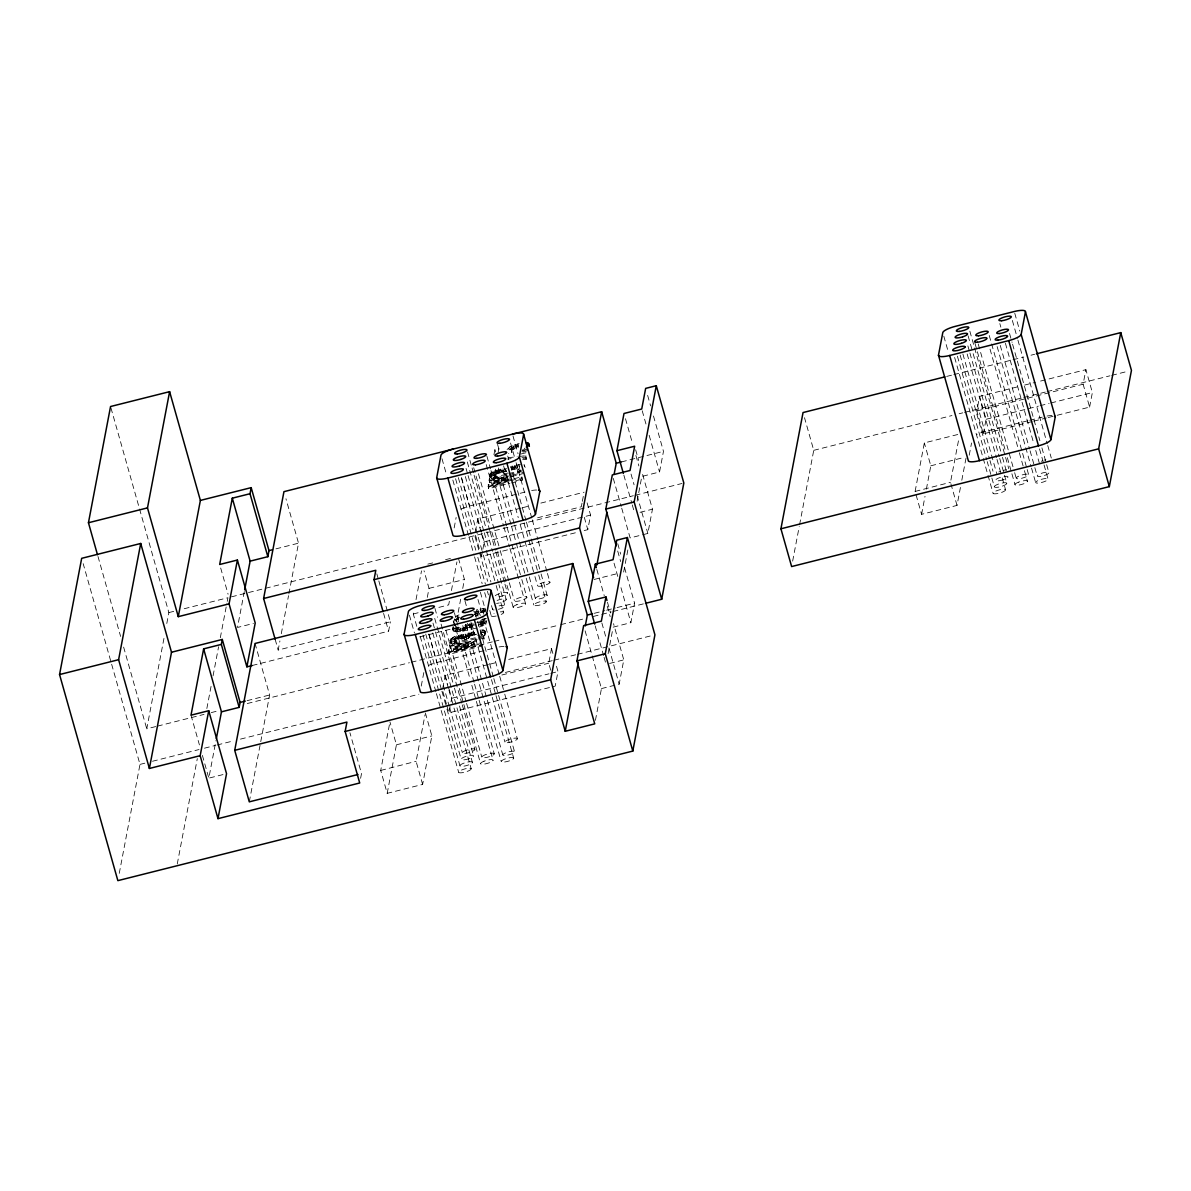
<?xml version="1.0" encoding="UTF-8"?>
<svg xmlns="http://www.w3.org/2000/svg" width="1191" height="1191" viewBox="0 0 1191 1191"><rect width="100%" height="100%" fill="white"/><g stroke="black" fill="none" stroke-linecap="round" stroke-linejoin="round"><path stroke-width="0.75" stroke-dasharray="5 3.75" d="M119.249 873.375L139.987 764.399L83.176 563.656M155.708 726.57L146.761 728.818L164.03 638.019M166.8 623.489L168.869 612.591L110.555 406.518M177.265 863.966L197.304 758.622M206.847 708.511L211.343 684.899M213.07 675.818L218.593 646.773M220.32 637.691L226.886 603.182M227.243 601.366L227.928 597.733L181.404 609.435M223 774.582L208.827 778.14L215.988 740.504M244.319 591.614L237.5 627.463L253.445 623.444M249.291 801.841L269.628 694.993L255.053 643.468M378.827 580.94L390.395 621.791L278.188 650.033L279.915 640.966M281.284 633.731L288.535 595.694M288.877 593.892L298.524 543.185L285.959 498.761M360.605 778.304L361.498 773.614L349.931 732.748M252.254 665.486L388.608 631.17L390.395 621.791M425.381 712.992L431.857 735.889L422.626 784.422L387.194 793.34L380.718 770.443L389.606 723.711M416.79 626.332L413.292 613.99L413.977 610.402M416.031 599.624L421.51 570.861M387.194 793.34L396.424 744.807L389.948 721.91M427.301 597.361L429.013 588.369L424.026 570.757M421.242 686.09L423.892 672.156M454.158 527.911L456.138 517.46M449.052 654.321L448.724 650.36L467.914 643.334L468.569 645.626L449.364 652.653L449.052 654.321L482.742 645.85M468.569 645.626L450.228 648.112L449.588 645.835L449.915 644.123L476.504 637.438M488.444 664.518L445.211 675.401L442.442 689.961L446.491 704.268M450.228 648.112L450.555 646.415L477.159 639.716M419.768 636.902L455.2 627.985L460.679 599.222M462.733 588.443L464.445 579.451L458.461 558.326M521.033 508.081L477.785 518.963L475.015 533.523L481.492 556.42L576.98 532.392M488.563 488.682L488.236 484.707L507.44 477.695L508.081 479.973L488.891 487L488.563 488.682L509.852 483.323M508.081 479.973L489.754 482.474L489.099 480.181L489.427 478.484L507.158 474.018M493.952 454.724L494.905 449.662L498.865 448.665L498.136 452.535M489.754 482.474L489.427 478.484M556.495 666.275L557.984 671.545L555.214 686.105L448.918 712.858L450.645 703.762M450.987 701.931L451.687 698.298L448.203 685.971M476.713 634.252C471.472 634.118 469.165 638.912 464.758 639.582L463.001 635.89L456.689 637.111L453.905 639.21L456.421 640.713L457.061 643.006L452.282 644.271L450.689 642.991L450.004 640.103C456.421 632.644 467.289 636.47 474.956 631.022M464.758 639.582L463.448 634.565M481.492 556.42L482.534 550.957M482.891 549.14L484.275 541.86L480.777 529.533M468.51 638.644L467.974 635.815L469.433 634.133L474.405 632.361L475.045 634.654M508.036 472.991L504.284 473.944L503.168 472.529L499.059 473.065L495.322 474.465L494.235 476.46L496.587 477.353L495.932 475.06L493.416 473.571L496.2 471.457L501.753 470.222L503.495 470.564L503.629 471.651L506.13 471.011M473.482 642.351L453.28 649.72L453.935 651.998L474.137 644.644L473.631 641.607L454.337 644.182L454.977 646.475L474.271 643.899L473.631 641.607M483.606 635.652L484.008 639.165L483.606 635.652L478.276 636.991M519.47 468.376L517.251 470.013L520.437 469.209M521.092 471.502L517.906 472.306L517.266 469.924M511.624 482.876L522.254 480.196L521.837 476.757L492.806 484.067L493.446 486.36L508.825 482.489M522.626 459.711L526.243 459.309L525.841 455.691L518.874 456.495M522.254 480.196L521.837 476.757M526.243 459.309L525.841 455.691M550.733 670.25L548.738 663.208L551.507 648.648L508.259 659.531M582.012 503.138L581.312 506.77L534.476 518.561M582.354 501.307L583.739 494.042M584.185 530.576L587.788 529.667L590.572 515.107L586.582 501.024M595.426 720.332L601.455 688.592L585.123 630.873M608.095 653.71L612.814 628.908M623.637 572.037L628.089 548.694M637.111 501.247L641.83 476.445L659.546 471.993L663.476 451.359L653.085 414.617M601.455 688.592L619.171 684.14L623.786 659.874L613.544 623.667M613.157 627.136L630.873 622.67L634.58 603.167L624.188 566.44M621.717 508.185L630.128 537.915L647.844 533.449L652.46 509.197L641.711 471.204M792.655 561.11L799.221 526.616M799.578 524.799L813.736 450.332L804.506 417.713M960.437 487.447L957.013 505.416L921.581 514.333L915.105 491.436L924.335 442.903L957.996 434.447M921.581 514.333L925.005 496.364M926.375 489.173L930.811 465.8L924.335 442.903M961.807 480.256L966.243 456.897M1031.957 421.614L983.304 433.852L976.828 410.955L979.597 396.395L1017.427 386.881M969.236 455.17L971.558 442.978M983.304 433.852L986.074 419.292L979.597 396.395M1057.176 415.272L1089.601 407.099L1083.125 384.202L1085.894 369.657L1037.257 381.894M1089.601 407.099L1092.37 392.554L1085.894 369.657M422.626 784.422L416.091 761.317L425.038 714.794M449.364 601.291L448.665 604.879L436.293 608.065M451.419 590.557L456.927 561.929M957.013 505.416L950.478 482.31L958.74 439.36M496.185 585.525L503.644 612.784A6.506 1.578 -15.8 0 1 499.476 615.107M471.189 768.761L471.07 769.222A6.506 1.578 -15.8 0 1 465.279 772.051L463.656 772.453A6.506 1.578 -15.8 0 1 458.714 771.976A6.506 1.578 -15.8 0 1 465.13 768.835A6.506 1.578 -15.8 0 1 471.189 768.761L453.994 708.005M1005.576 489.769L1005.457 490.216A6.506 1.578 -15.8 0 1 999.681 493.044L998.043 493.446A6.506 1.578 -15.8 0 1 993.1 492.97A6.506 1.578 -15.8 0 1 999.517 489.829A6.506 1.578 -15.8 0 1 1005.576 489.769L1002.048 477.249M475.938 628.193L460.664 631.572L453.235 630.962L453.741 628.908L458.059 627.821C454.545 632.585 465.636 629.518 467.676 629.131L467.021 626.838L465.085 626.004L466.291 623.905L466.946 626.198L465.741 628.297L467.676 629.131M477.74 635.666L482.504 634.461L485.079 631.409L483.65 630.039L479.11 630.173M482.504 634.461L483.159 636.753L485.437 634.431L485.005 630.783M507.068 449.498L511.088 446.059L520.229 443.29M468.703 624.858L469.448 623.786L469.656 627.865L473.006 627.821L472.365 625.528L470.237 626.034L468.703 624.858L469.656 627.865M480.777 633.195L480.851 631.825L481.432 635.473M511.564 451.97L511.341 447.801L517.623 445.092L518.279 447.384L512.547 449.603L511.475 451.032L511.951 452.654L508.483 453.533M496.587 477.353L491.794 478.633L490.216 477.338L489.531 474.45L494.533 470.758L506.547 468.569M505.401 469.448L506.056 471.74C500.845 470.698 493.476 472.187 490.171 476.742L490.216 477.338M472.916 631.572L473.571 633.865C466.798 639.269 456.287 634.907 450.66 642.396L450.689 642.991M458.565 619.588L458.237 616.759L458.877 619.052M479.988 623.221L480.628 625.513L483.65 623.995L483.189 620.437L482.995 621.702L478.053 623.905L478.708 626.198M483.65 623.995L483.546 620.987M478.752 624.843L486.925 620.705M520.943 469.835L517.921 472.217M524.204 448.903L525.067 448.039M464.832 639.18L461.944 638.227L455.811 640.118L454.724 642.098L457.061 643.006M485.199 610.894L474.39 614.735M479.392 627.136L486.896 623.682L486.241 621.389M523.177 449.722L522.239 450.347L526.988 449.23M517.891 443.841L518.532 446.119L509.108 449.841L508.453 447.548M466.946 626.198L471.71 623.861M470.103 626.079L473.244 624.575L472.589 622.298L470.103 623.384L470.743 625.662M455.528 616.64L458.982 614.898M459.637 617.191L455.245 619.737L454.962 621.151L456.868 621.747L456.213 619.454L454.992 619.275L455.647 621.568M492.806 484.067L509.644 477.933M493.446 486.36L511.966 479.616M510.879 467.616L519.857 465.979M511.535 469.909L519.693 468.197L519.053 465.904M520.393 464.341L510.716 466.485L525.931 520.378M511.371 468.778L519.276 466.827L518.636 464.535M478.946 614.645L475.343 615.673L475.998 617.965M498.419 609.316L500.056 608.854A6.506 1.578 -15.8 0 0 504.999 606.04L498.94 584.587M489.561 475.06L491.154 476.34L495.932 475.06M472.365 625.528L475.537 624.68M453.235 630.962L452.58 628.669L460.024 629.28L475.298 625.915M450.049 640.698L451.627 641.994L456.421 640.713M413.292 613.99L420.363 612.174M915.105 491.436L950.478 482.31M380.718 770.443L416.091 761.317M522.075 451.285L525.305 450.466M522.998 452.089L526.228 451.285M521.107 453.979L525.946 452.759M508.929 473.571L521.345 470.445M508.542 478.961L494.503 480.822L493.848 478.529L507.515 475.09M509.227 474.673L521.182 471.651M490.082 480.762L511.356 475.417M513.127 474.971L523.772 472.291M494.503 480.822L523.534 473.512M487.923 486.39L509.197 481.03M510.969 480.583L521.613 477.904M515.643 480.777L522.477 479.05M946.651 376.43L952.026 375.076M953.827 374.614L1011.263 360.158M1013.065 359.712L1023.828 357.002M1031.004 355.201L1034.607 354.293M275.94 548.857L298.524 543.185M621.479 461.914L663.476 451.359M461.036 509.078A12.267 2.963 -15.8 0 1 469.567 506.026L526.824 491.63M522.834 507.634L530.04 505.818M540.848 503.093L584.081 492.211M1024.632 385.065L1035.455 382.341M168.869 612.591L174.243 611.236M231.53 596.825L633.374 495.724M635.175 495.262L682.026 483.472M813.736 450.332L951.951 415.555M959.127 413.753L962.73 412.845M964.516 412.399L1021.952 397.943M1023.754 397.496L1045.296 392.077M1047.083 391.616L1109.908 375.82M1111.709 375.359L1127.862 371.294M976.828 410.955L1083.125 384.202M484.275 541.86L590.572 515.107M986.074 419.292L1038.329 406.146M1040.13 405.699L1049.137 403.421M1050.938 402.975L1092.37 392.554M427.852 564.132L434.938 562.36M445.568 559.681L452.654 557.894M640.058 512.309L652.46 509.197M1027.922 420.751L984.987 431.544A12.267 2.963 -15.8 0 0 976.456 434.596M1029.724 420.289L1042.244 417.148M1033.758 421.152L1046.368 417.981M1048.169 417.535L1055.375 415.719M429.013 588.369L464.445 579.451M930.811 465.8L964.472 457.344M594.115 579.466L618.427 573.347M481.596 619.618L488.042 617.995M464.118 637.289L467.869 636.351M454.337 644.182L476.534 638.599M478.246 638.168L483.367 636.872M478.931 639.269L484.246 637.944M454.977 646.475L480.598 640.029M247.058 700.68L269.628 694.993M594.339 613.291L604.834 610.655M606.591 610.209L615.33 608.005M617.087 607.574L634.58 603.167M453.28 649.72L480.598 642.842M448.397 652.028L482.087 643.557M157.495 726.123L204.018 714.406M211.209 712.605L218.429 710.789M247.252 703.539L409.436 662.732M411.237 662.27L492.315 641.875M494.116 641.413L501.337 639.612M508.542 637.795L558.996 625.096M560.797 624.65L584.215 618.754M593.222 616.476L611.251 611.951M613.052 611.489L643.691 603.792M453.935 651.998L482.965 644.703M428.447 665.516A12.267 2.963 -15.8 0 1 436.978 662.464L494.25 648.068M490.245 664.072L497.451 662.256M139.987 764.399L145.347 763.059M152.508 761.257L199.031 749.541M204.45 748.186L215.258 745.462M217.06 745.015L233.272 740.936M240.478 739.12L418.875 694.234M505.371 672.468L552.222 660.677M554.023 660.231L575.64 654.782M577.441 654.335L651.328 635.741M501.887 674.999L548.738 663.208M451.687 698.298L548.977 673.823M550.778 673.362L557.984 671.545M609.613 663.447L623.786 659.874M396.424 744.807L431.857 735.889M474.316 612.829L483.725 610.834L483.084 608.541L476.489 609.852L477.144 612.144M473.527 611.772L485.392 609.941M474.182 614.065L484.38 611.995L483.74 609.703M476.802 622.342L486.39 621.181M499.074 605.891L500.682 605.549A6.506 1.578 -15.8 0 1 504.999 606.04M457.002 629.771C453.711 625.141 464.073 629.935 467.021 626.838M489.099 480.181L507.44 477.695M449.588 645.835L467.914 643.334M493.848 478.529L513.142 475.968M483.084 608.541L485.437 608.244M508.408 457.701L517.132 456.704M522.998 458.386L526.482 457.984M507.515 459.041L511.133 458.639M521.971 457.418L525.588 457.016M485.66 633.061L481.521 632.272L480.866 629.979M456.213 619.454L457.984 619.394L458.639 621.687M485.749 618.888L484.454 618.799L485.109 621.077M525.171 467.423L524.04 464.669L524.695 466.961M484.201 623.265L480.122 622.819L479.467 620.526M1014.777 313.307L1019.824 331.128M1012.35 320.453L1017.412 338.318M1017.918 340.105L1047.246 443.752M1047.752 445.538L1051.296 458.044M1009.536 333.48L1012.067 342.413M1012.573 344.199L1039.877 440.7M1041.902 447.846L1048.973 472.857A6.134 1.489 -15.8 0 1 1039.847 476.489A6.134 1.489 -15.8 0 1 1040.383 473.69A6.134 1.489 -15.8 0 1 1048.973 472.857M1039.505 448.858L1043.554 463.165M1044.06 464.952L1048.095 479.244A6.506 1.578 -15.8 0 1 1038.433 483.084A6.506 1.578 -15.8 0 1 1038.999 480.122A6.506 1.578 -15.8 0 1 1048.095 479.244M999.83 323.595L1000.842 327.168M1005.398 343.261L1033.714 443.32M1035.738 450.466L1039.281 462.986M1000.246 345.39L1029.575 449.022M1030.081 450.808L1037.167 475.834M997.15 346.581L1031.034 466.306M1031.54 468.093L1035.574 482.385M989.245 335.505L1022.116 451.657M1022.622 453.443L1026.672 467.735M1027.178 469.522L1028.682 474.881A6.506 1.578 -15.8 0 1 1019.02 478.737A6.506 1.578 -15.8 0 1 1019.585 475.76A6.506 1.578 -15.8 0 1 1028.682 474.881M990.034 349.127L1018.856 450.972M1019.362 452.759L1023.918 468.852M1024.424 470.639L1027.461 481.358M978.243 344.02L1014.151 470.892M1014.658 472.678L1016.161 478.038M974.997 343.336L1005.323 450.555M1007.348 457.701L1011.397 471.993M1011.903 473.78L1014.94 484.499M969.831 331.143L1008.777 468.748M968.104 335.832L972.645 351.911M973.151 353.697L1001.973 455.558M1002.48 457.344L1007.035 473.423M967.881 345.881L969.4 351.241M969.906 353.027L999.234 456.659M999.74 458.446L1006.812 483.472A6.506 1.578 -15.8 0 1 1001.854 486.285L1000.232 486.762A6.506 1.578 -15.8 0 1 994.291 486.613L987.22 461.602M967.152 353.95L996.48 457.597M996.986 459.384L1001.542 475.462M962.879 353.95L996.763 473.676M960.125 355.067L989.453 458.699M989.959 460.485L992.996 471.219M957.385 356.169L986.714 459.815M954.631 357.464L993.071 493.268M943.808 336.145L948.349 352.194M647.636 395.382L650.599 405.878M642.217 410.776L646.177 424.77M649.155 435.266L659.546 471.993M635.652 449.796L638.689 460.5M625.498 418.726L632.421 443.216M635.89 455.453L638.867 465.949M631.036 474.048L634.074 484.752M637.096 495.456L647.844 533.449M623.861 475.164L631.781 503.153M632.272 504.91L634.252 511.907M613.305 478.44L621.226 506.428M617.757 543.692L620.719 554.187M617.697 551.046L620.675 561.542M614.05 563.209L617.995 577.203M620.973 587.699L630.873 622.67M584.305 517.341L587.788 529.667M607.484 602.259L610.521 612.963M596.825 569.417L604.239 595.649M607.216 606.145L610.179 616.64M601.857 622.953L605.891 637.23M608.929 647.919L619.171 684.14M595.187 625.856L603.599 655.586M604.09 657.343L606.07 664.34M515.986 445.538L516.641 447.831M512.964 435.861L518.025 453.711M515.107 444.585L515.763 446.878M514.661 445.97L515.301 448.263M513.574 446.402L514.229 448.694M512.889 445.33L513.529 447.608M512.681 446.833L513.336 449.126M510.552 443.007L515.599 460.887M516.105 462.674L531.781 518.07M532.288 519.857L537.856 539.508M538.362 541.295L546.952 571.68M547.458 573.466L549.989 582.399A6.506 1.578 -15.8 0 1 540.312 586.24A6.506 1.578 -15.8 0 1 540.878 583.277A6.506 1.578 -15.8 0 1 549.989 582.399M516.656 464.877L517.579 468.361M511.088 446.059L511.996 450.079M510.835 448.754L511.951 452.654M515.584 466.321L516.239 468.614M509.584 446.819L510.224 449.111M514.482 465.368L515.122 467.661M513.917 466.708L514.572 469.001M512.443 465.934L513.083 468.212M512.249 467.17L512.889 469.462M507.723 456.049L508.736 459.622M526.437 522.164L540.595 572.201M541.101 573.988L547.175 595.426A6.134 1.489 -15.8 0 1 538.049 599.058A6.134 1.489 -15.8 0 1 538.57 596.259A6.134 1.489 -15.8 0 1 547.175 595.426M524.04 523.177L538.198 573.213M538.704 575L546.297 601.812A6.506 1.578 -15.8 0 1 536.62 605.653A6.506 1.578 -15.8 0 1 537.186 602.676A6.506 1.578 -15.8 0 1 546.297 601.812M505.728 469.373L506.369 471.651M497.525 444.377L499.52 450.957M503.585 465.815L518.249 517.638M520.273 524.784L534.431 574.821M534.938 576.608L537.469 585.54M502.959 468.912L504.284 473.944M502.513 470.237L503.168 472.529M501.753 470.222L502.408 472.499M500.771 469.12L501.411 471.398M551.507 648.648L553.502 655.705M494.905 449.662L495.56 451.955M500.815 470.296L501.471 472.589M499.699 470.49L500.354 472.767M498.448 467.944L514.125 523.34M514.631 525.127L528.789 575.164M529.295 576.95L535.355 598.403M498.18 469.641L498.821 471.934M498.419 470.773L499.059 473.065M497.228 471.115L497.868 473.393M496.23 470.177L496.885 472.47M496.2 471.457L496.855 473.75M495.337 469.15L511.013 524.546M511.52 526.333L525.678 576.37M526.184 578.156L533.776 604.954M494.533 470.758L495.188 473.05M494.682 472.172L495.322 474.465M495.084 474.911L495.739 477.189M493.759 472.901L494.875 476.921M493.059 471.368L493.714 473.661M493.416 473.571L494.235 476.46M491.794 472.038L492.449 474.331M486.94 456.287L490.469 468.792M490.975 470.579L506.651 525.975M507.158 527.762L521.316 577.799M521.822 579.585L526.884 597.45A6.506 1.578 -15.8 0 1 517.207 601.291A6.506 1.578 -15.8 0 1 517.772 598.329A6.506 1.578 -15.8 0 1 526.884 597.45M490.871 472.648L491.526 474.941M490.201 473.244L490.841 475.537M491.154 476.34L491.794 478.633M489.531 474.45L490.573 477.904M486.211 464.535L503.406 525.291M503.912 527.077L509.465 546.743M509.971 548.53L525.648 603.926M488.236 484.707L488.891 487M478.454 473.72L499.699 548.783M500.205 550.57L508.795 580.94M509.301 582.727L514.363 600.606M473.69 467.691L489.873 524.874M491.898 532.02L496.945 549.885M497.451 551.671L513.127 607.068M467.527 451.925L471.562 466.217M472.068 468.003L473.586 473.363M474.092 475.149L489.769 530.546M490.275 532.332L495.337 550.212M495.843 551.999L504.433 582.369M504.939 584.156L507.47 593.088M467.304 461.974L486.509 529.876M487.015 531.662L492.583 551.314M493.089 553.1L506.235 599.564M466.068 468.435L467.587 473.795M468.093 475.581L483.769 530.978M484.275 532.764L488.325 547.071M490.335 554.217L498.434 582.801M477.785 518.963L480.286 527.762M465.339 476.519L481.015 531.915M481.521 533.702L495.679 583.739M461.483 477.487L469.567 506.026M461.572 478.306L482.817 553.353M483.323 555.14L490.9 581.952M458.327 477.621L472.991 529.444M475.001 536.59L487.655 581.268M455.572 478.737L475.805 550.212M477.814 557.358L485.407 584.171M487.432 591.317L488.444 594.89M491.481 605.609L492.478 609.182M452.833 480.018L468.495 535.414M469.001 537.201L474.063 555.08M474.569 556.867L482.147 583.664M484.677 592.597L486.702 599.743M489.739 610.462L491.258 615.836M480.39 592.299L485.437 610.149M441.995 458.714L446.536 474.777M484.797 609.718L485.437 612.01M483.233 612.025L483.874 614.318M482.236 609.881L482.876 612.159M485.199 622.119L485.854 624.397M477.963 599.46L483.025 617.325M483.531 619.112L499.193 674.508M499.699 676.294L504.255 692.373M504.761 694.159L517.4 738.837A6.506 1.578 -15.8 0 1 507.738 742.678A6.506 1.578 -15.8 0 1 508.289 739.715A6.506 1.578 -15.8 0 1 517.4 738.837M480.092 609.077L481.015 612.487M482.876 618.858L484.439 625.156M481.834 620.273L483.01 624.412M485.079 631.409L485.72 633.701M479.616 613.305L480.256 615.583M484.529 630.322L485.169 632.6M484.782 632.138L485.437 634.431M478.053 610.685L478.693 612.978M480.777 620.332L482.057 624.918M483.65 630.039L484.29 632.332M481.566 623.831L482.221 626.124M484.201 632.942L484.841 635.235M482.385 629.935L483.025 632.213M477.338 613.961L477.993 616.253M481.149 632.466L481.789 634.758M475.149 612.487L477.174 619.633M477.68 621.419L493.342 676.816M493.848 678.602L514.586 751.863A6.134 1.489 -15.8 0 1 505.46 755.496A6.134 1.489 -15.8 0 1 505.996 752.697A6.134 1.489 -15.8 0 1 514.586 751.863M491.466 679.614L495.501 693.921M496.007 695.708L513.708 758.25A6.506 1.578 -15.8 0 1 504.031 762.091A6.506 1.578 -15.8 0 1 504.597 759.129A6.506 1.578 -15.8 0 1 513.708 758.25M464.937 600.815L466.961 607.961M471.011 622.253L487.179 679.436M487.685 681.222L491.734 695.529M492.24 697.316L504.88 741.978M471.204 625.811L471.844 628.104M471.16 627.017L471.8 629.31M472.723 632.808L473.378 635.101M470.237 626.034L470.892 628.327M469.046 624.173L469.686 626.451M471.204 632.138L471.844 634.431M471.368 633.255L472.008 635.547M467.378 623.221L468.018 625.513M470.281 633.701L470.921 635.994M469.775 632.689L470.415 634.982M469.433 634.133L470.073 636.426M466.991 627.999L467.631 630.292M468.614 633.225L469.254 635.518M465.86 624.382L502.781 754.841M465.621 624.471L466.262 626.764M468.376 634.982L469.016 637.274M465.458 626.377L466.113 628.669M465.041 625.513L465.741 628.297M467.974 635.815L468.614 638.108M467.021 634.222L467.676 636.5M464.43 627.404L465.071 629.697M466.202 635.011L466.857 637.304M465.889 635.101L466.53 637.379M462.763 625.588L501.188 761.391M463.269 628.759L463.924 631.051M465.056 634.684L465.711 636.977M462.182 627.806L462.823 630.084M463.001 635.89L463.641 638.182M457.002 615.777L457.642 618.069M460.292 628.044L460.932 630.337M462.242 635.86L462.882 638.153M460.024 629.28L460.664 631.572M461.245 634.758L461.9 637.051M461.304 635.949L461.944 638.227M454.352 612.725L457.895 625.23M458.401 627.017L474.078 682.413M474.569 684.2L478.618 698.492M479.124 700.278L494.295 753.888A6.506 1.578 -15.8 0 1 484.618 757.729A6.506 1.578 -15.8 0 1 485.184 754.766A6.506 1.578 -15.8 0 1 494.295 753.888M460.188 636.128L460.828 638.421M457.582 628.059L458.237 630.337M456.689 626.228L457.329 628.52M454.322 618.873L454.962 621.151M456.778 627.836L457.895 631.84M458.654 635.294L459.309 637.587M458.892 636.426L459.532 638.718M453.622 620.973L469.805 678.155M471.83 685.301L475.879 699.608M476.385 701.395L493.059 760.364M453.19 620.868L455.2 627.985M457.701 636.753L458.356 639.046M455.081 629.548L455.736 631.84M456.719 635.83L457.359 638.123M456.689 637.111L457.329 639.403M453.741 628.908L453.086 626.615L453.28 629.473M453.503 629.265L454.143 631.558M452.416 627.791L453.056 630.084M455.022 636.411L455.662 638.689M455.156 637.825L455.811 640.118M455.558 640.55L456.213 642.842M454.247 638.555L455.364 642.559M453.548 637.021L454.188 639.314M453.905 639.21L454.724 642.098M452.282 637.676L452.922 639.969M451.359 638.302L451.999 640.579M450.674 638.882L451.329 641.175M451.627 641.994L452.282 644.271M450.004 640.103L451.047 643.542M445.881 630.173L466.098 701.648M466.604 703.434L481.774 757.044M441.102 624.129L457.284 681.312M459.309 688.458L463.359 702.75M463.865 704.536L480.539 763.505M434.938 608.363L437.469 617.295M441.504 631.602L461.736 703.077M462.242 704.864L474.881 749.526A6.506 1.578 -15.8 0 1 465.219 753.382A6.506 1.578 -15.8 0 1 465.77 750.404A6.506 1.578 -15.8 0 1 474.881 749.526M434.715 618.412L453.935 686.314M454.441 688.1L457.478 698.819M459.488 705.965L473.646 756.002M432.988 623.087L434.998 630.233M435.504 632.019L472.425 762.478A6.506 1.578 -15.8 0 1 467.468 765.292L465.83 765.768A6.506 1.578 -15.8 0 1 459.905 765.619L439.166 692.358M445.211 675.401L447.697 684.2M432.765 632.957L448.441 688.353M448.947 690.14L453.488 706.218M428.909 633.925L436.978 662.464M428.998 634.743L449.215 706.218M449.722 708.005L462.361 752.682M446.967 705.98L448.918 712.858M425.738 634.074L441.414 689.455M441.921 691.256L446.476 707.335M446.982 709.121L461.14 759.158M422.984 635.175L438.66 690.572M420.244 636.456L435.921 691.852M436.427 693.638L458.669 772.274M409.406 615.151L414.453 633.002M376.818 573.824L378.321 579.154M383.576 613.41L388.608 631.17M275.166 639.373L278.188 650.033M220.677 567.988L228.091 594.235M191.007 715.181L199.418 744.911M202.396 755.407L208.827 778.14M97.99 556.495L120.619 636.441M123.626 647.1L146.761 728.818M499.074 646.951A12.267 2.963 -15.8 0 1 504.21 646.46M472.425 762.478A6.506 1.578 -15.8 0 0 468.093 761.987L466.485 762.329A6.506 1.578 -15.8 0 0 459.905 765.619M531.662 490.513A12.267 2.963 -15.8 0 1 536.784 490.022M495.248 595.753A6.506 1.578 -15.8 0 1 504.627 592.403A6.506 1.578 -15.8 0 1 505.401 594.771A6.506 1.578 -15.8 0 1 495.62 596.885M497.123 600.443A6.506 1.578 -15.8 0 1 505.877 599.028A6.506 1.578 -15.8 0 1 501.277 602.393L499.654 602.854A6.506 1.578 -15.8 0 1 496.558 603.405M494.086 609.941A6.506 1.578 -15.8 0 1 492.776 608.69M496.23 616.015A6.506 1.578 -15.8 0 1 491.362 616.015A6.506 1.578 -15.8 0 1 494.086 613.618M500.339 611.876A6.506 1.578 -15.8 0 1 503.778 612.323M1047.068 416.031A12.267 2.963 -15.8 0 1 1052.204 415.54M1041.336 461.304A6.506 1.578 -15.8 0 1 1042.691 460.709M1044.224 460.158A6.506 1.578 -15.8 0 1 1045.862 459.696M998.817 472.008A6.506 1.578 -15.8 0 1 1000.172 471.413M1003.343 470.385A6.506 1.578 -15.8 0 1 1006.425 469.835M1006.812 483.472A6.506 1.578 -15.8 0 0 1002.494 482.98L1000.887 483.323A6.506 1.578 -15.8 0 0 994.291 486.613M516.537 604.79L515.197 605.4A6.506 1.578 -15.8 0 0 514.735 607.827A6.506 1.578 -15.8 0 0 523.578 605.594A6.506 1.578 -15.8 0 0 524.04 603.167L522.804 603.227A6.506 1.578 -15.8 0 0 516.537 604.79M1018.35 482.236L1016.995 482.831A6.506 1.578 -15.8 0 0 1016.533 485.258A6.506 1.578 -15.8 0 0 1025.391 483.025A6.506 1.578 -15.8 0 0 1025.853 480.598L1024.602 480.658A6.506 1.578 -15.8 0 0 1018.35 482.236M483.963 761.243L482.608 761.838A6.506 1.578 -15.8 0 0 482.147 764.265A6.506 1.578 -15.8 0 0 491.005 762.032A6.506 1.578 -15.8 0 0 491.466 759.605L490.216 759.664A6.506 1.578 -15.8 0 0 483.963 761.243M1003.09 479.824L1001.452 480.286A6.506 1.578 -15.8 0 1 996.242 479.273A6.506 1.578 -15.8 0 1 1006.782 476.266A6.506 1.578 -15.8 0 1 1003.09 479.824M468.703 758.831L467.066 759.292A6.506 1.578 -15.8 0 1 461.855 758.28A6.506 1.578 -15.8 0 1 472.395 755.273A6.506 1.578 -15.8 0 1 468.703 758.831"/><path stroke-width="1.5" d="M594.696 624.099L588.25 601.366L595.336 564.162L613.052 559.71L616.759 540.193L627.389 537.528L654.931 634.833L632.808 751.074L117.864 880.64L59.55 674.553L81.673 558.326L140.717 543.468L171.504 652.236L149.381 768.463L200.162 755.69L208.723 710.714L191.007 715.181L203.631 648.857L221.347 644.405L222.285 639.448L171.504 652.236M97.483 554.723L88.447 522.745L110.555 406.518L169.613 391.66L200.386 500.414L178.278 616.655L229.059 603.867L237.396 560.038L219.68 564.489L232.305 498.18L250.021 493.729L251.182 487.64L200.386 500.414M149.381 768.463L118.609 659.695L140.717 543.468M178.278 616.655L147.49 507.887L169.613 391.66M216.33 738.718L221.452 711.831L203.631 648.857M244.661 589.828L250.125 561.14L232.305 498.18M357.94 774.507L249.291 801.841L234.716 750.33L346.923 722.088L345.137 731.468L359.712 782.993L217.983 818.649L226.543 773.688L208.723 710.714M221.452 711.831L239.168 707.365L240.106 702.422L222.285 639.448M252.254 665.486L246.879 666.841L255.216 623.012L237.396 560.038M250.125 561.14L267.841 556.688L269.002 550.614L251.182 487.64M234.716 750.33L255.053 643.468L572.767 563.537L587.342 615.047L585.272 625.945M275.166 639.373L263.613 598.507L283.949 491.66L601.649 411.714L616.238 463.239L614.154 474.137M383.07 611.638L374.034 579.66L375.805 570.281L263.613 598.507M404.091 634.237L408.409 611.593A12.267 2.963 -15.8 0 1 420.825 605.385L479.884 590.528A12.267 2.963 -15.8 0 1 491.079 590.781L507.232 647.874L502.93 670.518A12.267 2.963 -15.8 0 1 490.498 676.726L431.44 691.584A12.267 2.963 -15.8 0 1 420.244 691.316L404.091 634.237A12.267 2.963 -15.8 0 0 415.287 634.49L474.346 619.633A12.267 2.963 -15.8 0 0 486.762 613.425L491.079 590.781M512.458 434.09A12.267 2.963 -15.8 0 1 523.653 434.343L539.821 491.436L535.503 514.08A12.267 2.963 -15.8 0 1 523.072 520.288L464.028 535.146A12.267 2.963 -15.8 0 1 452.833 534.878L436.68 477.799L440.983 455.141A12.267 2.963 -15.8 0 1 453.414 448.947M535.503 514.08L519.35 456.987L523.653 434.343M526.913 450.064L527.196 448.59M588.25 601.366L605.966 596.914L601.351 621.166L583.635 625.632L576.935 660.886L594.741 723.86L565.219 731.289L550.644 679.763L572.767 563.537M593.609 577.695L579.541 527.955L601.649 411.714M616.209 545.806L605.817 509.078L612.323 474.941L630.039 470.49L634.654 446.223L616.938 450.689L623.369 473.423M616.938 450.689L624.01 413.485L641.726 409.019L645.656 388.385L656.286 385.705L683.828 483.025L661.705 599.252L645.492 603.331M565.219 731.289L578.35 662.27M596.87 564.936L606.904 512.279M632.808 751.074L605.281 653.755L627.389 537.528M661.705 599.252L634.163 501.947L656.286 385.705M1036.393 353.846L1120.761 332.617L1131.45 370.401L1109.327 486.628L791.628 566.559L780.924 528.789L803.047 412.548L944.85 376.877M938.478 355.231L942.796 332.587A12.267 2.963 -15.8 0 1 955.227 326.379L1014.27 311.521A12.267 2.963 -15.8 0 1 1025.466 311.774L1055.226 416.954L1050.924 439.598A12.267 2.963 -15.8 0 1 1038.492 445.806L979.434 460.664A12.267 2.963 -15.8 0 1 968.238 460.396L938.478 355.231A12.267 2.963 -15.8 0 0 949.674 355.484L1008.732 340.626A12.267 2.963 -15.8 0 0 1021.163 334.433L1025.466 311.774M1109.327 486.628L1098.638 448.843L1120.761 332.617M526.348 446.938L528.73 444.035L525.856 442.605M88.447 522.745L147.49 507.887M436.68 477.799A12.267 2.963 -15.8 0 0 447.876 478.053L506.919 463.195A12.267 2.963 -15.8 0 0 519.35 456.987M269.002 550.614L272.471 549.736M616.238 463.239L621.479 461.914M605.817 509.078L634.163 501.947M374.034 579.66L579.541 527.955M59.55 674.553L118.609 659.695M780.924 528.789L1098.638 448.843M240.106 702.422L245.316 701.112M587.342 615.047L592.582 613.737M576.935 660.886L605.281 653.755M345.137 731.468L550.644 679.763M526.496 444.898L529.37 446.327L528.64 443.409M1021.163 334.433L1050.924 439.598M1008.732 340.626L1038.492 445.806M949.674 355.484L979.434 460.664M605.966 596.914L606.978 600.472M595.336 564.162L596.334 567.66M528.089 442.963L528.744 445.255M527.151 442.695L527.792 444.987M506.919 463.195L523.072 520.288M486.762 613.425L502.93 670.518M447.876 478.053L464.028 535.146M474.346 619.633L490.498 676.726M415.287 634.49L431.44 691.584M250.021 493.729L267.841 556.688M229.059 603.867L246.879 666.841M221.347 644.405L239.168 707.365M200.162 755.69L217.983 818.649M505.952 646.653A12.267 2.963 -15.8 0 1 507.232 647.874M538.54 490.216A12.267 2.963 -15.8 0 1 539.821 491.436M1054.988 416.225A12.267 2.963 -15.8 0 1 1055.226 416.954M463.314 469.373L463.195 469.835A6.506 1.578 -15.8 0 1 453.309 473.423A6.506 1.578 -15.8 0 1 454.099 470.475A6.506 1.578 -15.8 0 1 463.314 469.373M430.74 625.811L430.621 626.272A6.506 1.578 -15.8 0 1 420.721 629.86A6.506 1.578 -15.8 0 1 421.51 626.913A6.506 1.578 -15.8 0 1 430.74 625.811M965.127 346.804L965.008 347.266A6.506 1.578 -15.8 0 1 955.122 350.854A6.506 1.578 -15.8 0 1 955.911 347.906A6.506 1.578 -15.8 0 1 965.127 346.804M460.828 459.428L459.205 459.905A6.506 1.578 -15.8 0 1 453.994 458.892A6.506 1.578 -15.8 0 1 464.535 455.87A6.506 1.578 -15.8 0 1 460.828 459.428M459.592 465.904L457.969 466.366A6.506 1.578 -15.8 0 1 452.029 466.232A6.506 1.578 -15.8 0 1 458.624 462.942L460.232 462.584A6.506 1.578 -15.8 0 1 464.55 463.076A6.506 1.578 -15.8 0 1 459.592 465.904M962.641 336.874L961.003 337.336A6.506 1.578 -15.8 0 1 955.792 336.324A6.506 1.578 -15.8 0 1 966.333 333.316A6.506 1.578 -15.8 0 1 962.641 336.874M961.405 343.336L959.767 343.797A6.506 1.578 -15.8 0 1 953.842 343.663A6.506 1.578 -15.8 0 1 960.422 340.373L962.03 340.031A6.506 1.578 -15.8 0 1 966.363 340.507A6.506 1.578 -15.8 0 1 961.405 343.336M428.239 615.866L426.616 616.342A6.506 1.578 -15.8 0 1 421.406 615.33A6.506 1.578 -15.8 0 1 431.946 612.308A6.506 1.578 -15.8 0 1 428.239 615.866M427.018 622.342L425.381 622.804A6.506 1.578 -15.8 0 1 419.455 622.67A6.506 1.578 -15.8 0 1 426.036 619.38L427.643 619.022A6.506 1.578 -15.8 0 1 431.976 619.514A6.506 1.578 -15.8 0 1 427.018 622.342M424.755 610.432A6.506 1.578 -15.8 0 0 434.432 606.576A6.506 1.578 -15.8 0 0 425.321 607.455A6.506 1.578 -15.8 0 0 424.755 610.432M442.948 621.255A6.506 1.578 -15.8 0 0 452.61 617.4A6.506 1.578 -15.8 0 0 443.514 618.278A6.506 1.578 -15.8 0 0 442.948 621.255M444.169 614.779A6.506 1.578 -15.8 0 0 453.845 610.938A6.506 1.578 -15.8 0 0 444.734 611.817A6.506 1.578 -15.8 0 0 444.169 614.779M463.582 619.141A6.506 1.578 -15.8 0 0 473.259 615.285A6.506 1.578 -15.8 0 0 464.148 616.164A6.506 1.578 -15.8 0 0 463.582 619.141M465.011 612.531A6.134 1.489 -15.8 0 0 474.137 608.914A6.134 1.489 -15.8 0 0 465.547 609.732A6.134 1.489 -15.8 0 0 465.011 612.531M467.274 599.728A6.506 1.578 -15.8 0 0 476.951 595.872A6.506 1.578 -15.8 0 0 467.84 596.751A6.506 1.578 -15.8 0 0 467.274 599.728M457.344 453.979A6.506 1.578 -15.8 0 0 467.021 450.138A6.506 1.578 -15.8 0 0 457.91 451.017A6.506 1.578 -15.8 0 0 457.344 453.979M475.522 464.818A6.506 1.578 -15.8 0 0 485.199 460.962A6.506 1.578 -15.8 0 0 476.087 461.84A6.506 1.578 -15.8 0 0 475.522 464.818M476.757 458.341A6.506 1.578 -15.8 0 0 486.434 454.5A6.506 1.578 -15.8 0 0 477.323 455.379A6.506 1.578 -15.8 0 0 476.757 458.341M496.171 462.704A6.506 1.578 -15.8 0 0 505.833 458.848A6.506 1.578 -15.8 0 0 496.736 459.726A6.506 1.578 -15.8 0 0 496.171 462.704M497.585 456.093A6.134 1.489 -15.8 0 0 506.711 452.476A6.134 1.489 -15.8 0 0 498.121 453.295A6.134 1.489 -15.8 0 0 497.585 456.093M499.863 443.29A6.506 1.578 -15.8 0 0 509.54 439.434A6.506 1.578 -15.8 0 0 500.428 440.313A6.506 1.578 -15.8 0 0 499.863 443.29M959.157 331.426A6.506 1.578 -15.8 0 0 968.819 327.57A6.506 1.578 -15.8 0 0 959.723 328.448A6.506 1.578 -15.8 0 0 959.157 331.426M977.335 342.249A6.506 1.578 -15.8 0 0 987.011 338.393A6.506 1.578 -15.8 0 0 977.9 339.271A6.506 1.578 -15.8 0 0 977.335 342.249M978.57 335.773A6.506 1.578 -15.8 0 0 988.232 331.932A6.506 1.578 -15.8 0 0 979.121 332.81A6.506 1.578 -15.8 0 0 978.57 335.773M997.969 340.135A6.506 1.578 -15.8 0 0 1007.646 336.279A6.506 1.578 -15.8 0 0 998.534 337.157A6.506 1.578 -15.8 0 0 997.969 340.135M999.398 333.54A6.134 1.489 -15.8 0 0 1008.524 329.907A6.134 1.489 -15.8 0 0 999.934 330.726A6.134 1.489 -15.8 0 0 999.398 333.54M1001.676 320.721A6.506 1.578 -15.8 0 0 1011.338 316.88A6.506 1.578 -15.8 0 0 1002.241 317.759A6.506 1.578 -15.8 0 0 1001.676 320.721"/></g></svg>
